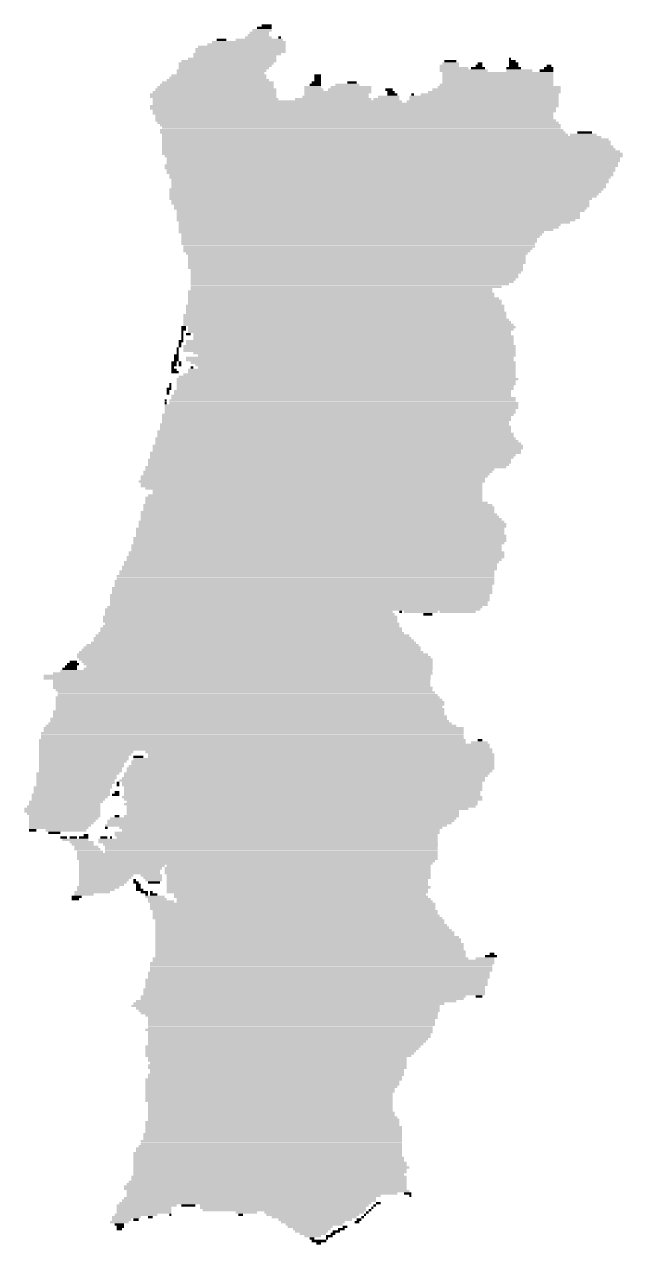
# Model space of a CAD drawing. Extents: x -0.2 to 45.5, y -0.1 to 78.5.
# Drawn here: x 32.221 to 34.507, y 40.948 to 45.611 of the extents above; entities that cross this region are included whole.
import ezdxf

# ---------------------------------------------------------------- set-up
doc = ezdxf.new("R2010")
doc.units = 0
doc.layers.add('21', color=253, linetype='CONTINUOUS')

# ---------------------------------------------------------------- blocks, each defined once
blk = doc.blocks.new('RECT')
blk.add_solid([(-0.5, -0.5), (0.5, -0.5), (-0.5, 0.5), (0.5, 0.5)])

msp = doc.modelspace()

# ---------------------------------------------------------------- block references
at = {"layer": '21'}
for p, xscale, yscale in [((33.1375, 45.5976), 0.0559, 0.0091), ((33.1464, 45.6066), 0.0381, 0.0089), ((32.9737, 45.5521), 0.0381, 0.0091), ((33.1185, 45.5521), 0.1803, 0.0091), ((33.1146, 45.5612), 0.1016, 0.0091), ((33.1146, 45.5703), 0.0813, 0.0089), ((33.1185, 45.5793), 0.0737, 0.0091), ((33.1286, 45.5884), 0.0737, 0.0091), ((33.1959, 45.5612), 0.0102, 0.0091), ((33.0461, 45.5158), 0.3454, 0.0091), ((33.0461, 45.5068), 0.3454, 0.0089), ((33.0511, 45.5249), 0.3353, 0.0091), ((33.0689, 45.5341), 0.2997, 0.0091), ((33.0778, 45.5431), 0.2819, 0.0089), ((32.9915, 45.4614), 0.3632, 0.0091), ((33.0016, 45.4706), 0.3632, 0.0091), ((33.0143, 45.4796), 0.3378, 0.0089), ((33.0334, 45.4977), 0.3353, 0.0091), ((33.0245, 45.4886), 0.3175, 0.0091), ((33.85, 45.4614), 0.0635, 0.0091), ((33.8487, 45.4706), 0.0457, 0.0091), ((33.9617, 45.4614), 0.0178, 0.0091), ((34.076, 45.4796), 0.0076, 0.0089), ((34.0849, 45.4706), 0.0254, 0.0091), ((34.09, 45.4614), 0.0356, 0.0091), ((32.9635, 45.4161), 0.3632, 0.0089), ((32.9737, 45.4342), 0.3429, 0.0091), ((32.9699, 45.4251), 0.3353, 0.0091), ((32.9876, 45.4523), 0.3556, 0.0091), ((32.9826, 45.4433), 0.3454, 0.0089), ((33.3407, 45.4161), 0.0254, 0.0089), ((33.8449, 45.4523), 0.0737, 0.0091), ((33.8627, 45.4433), 0.1092, 0.0089), ((33.8995, 45.4342), 0.1829, 0.0091), ((34.0303, 45.4251), 0.4242, 0.0091), ((34.0303, 45.4161), 0.4242, 0.0089), ((33.9541, 45.4433), 0.0533, 0.0089), ((33.9579, 45.4523), 0.0254, 0.0091), ((34.1116, 45.4342), 0.0991, 0.0091), ((34.09, 45.4433), 0.0559, 0.0089), ((34.09, 45.4523), 0.0356, 0.0091), ((34.2157, 45.4342), 0.0533, 0.0091), ((34.2246, 45.4433), 0.0356, 0.0089), ((34.2259, 45.4523), 0.0178, 0.0091), ((32.9508, 45.3707), 0.4445, 0.0091), ((32.9559, 45.3798), 0.4343, 0.0089), ((32.9597, 45.3888), 0.4267, 0.0091), ((32.9597, 45.3979), 0.3912, 0.0091), ((32.9597, 45.4071), 0.3708, 0.0091), ((33.3217, 45.3707), 0.0635, 0.0091), ((33.3318, 45.3798), 0.0432, 0.0089), ((33.3356, 45.3888), 0.0356, 0.0091), ((33.3407, 45.4071), 0.0254, 0.0091), ((33.3407, 45.3979), 0.0254, 0.0091), ((33.469, 45.3707), 0.1549, 0.0091), ((33.455, 45.3798), 0.0914, 0.0089), ((33.4728, 45.3888), 0.0356, 0.0091), ((34.0354, 45.3707), 0.4699, 0.0091), ((34.0252, 45.3798), 0.4343, 0.0089), ((34.0303, 45.4071), 0.4242, 0.0091), ((34.0303, 45.3979), 0.4242, 0.0091), ((34.0303, 45.3888), 0.4242, 0.0091), ((32.9419, 45.3436), 0.4826, 0.0091), ((32.9419, 45.3344), 0.4826, 0.0091), ((32.947, 45.3526), 0.4724, 0.0089), ((32.9508, 45.3253), 0.4801, 0.0091), ((32.9521, 45.3616), 0.4623, 0.0091), ((33.4004, 45.3253), 0.2921, 0.0091), ((33.4093, 45.3344), 0.254, 0.0091), ((33.3267, 45.3616), 0.0737, 0.0091), ((33.4182, 45.3526), 0.2565, 0.0089), ((33.4131, 45.3436), 0.2464, 0.0091), ((33.4639, 45.3616), 0.1651, 0.0091), ((33.6036, 45.3253), 0.0991, 0.0091), ((33.6125, 45.3344), 0.0813, 0.0091), ((33.6138, 45.3616), 0.0279, 0.0091), ((33.6214, 45.3526), 0.0279, 0.0089), ((33.6265, 45.3436), 0.0381, 0.0091), ((33.977, 45.3344), 0.5715, 0.0091), ((33.977, 45.3253), 0.5715, 0.0091), ((33.7039, 45.3436), 0.0102, 0.0091), ((33.9986, 45.3436), 0.5283, 0.0091), ((34.0163, 45.3526), 0.508, 0.0089), ((34.0252, 45.3616), 0.4902, 0.0091), ((33.4817, 45.2981), 1.5621, 0.0091), ((33.4766, 45.2891), 1.5519, 0.0089), ((33.187, 45.3163), 0.9525, 0.0089), ((33.4817, 45.2801), 1.5418, 0.0091), ((33.4766, 45.2709), 1.5316, 0.0091), ((33.4868, 45.3072), 1.5519, 0.0091), ((33.9719, 45.3163), 0.5817, 0.0089), ((33.4817, 45.2618), 1.5215, 0.0091), ((33.4817, 45.2528), 1.5215, 0.0089), ((33.4868, 45.2437), 1.5316, 0.0091), ((33.4956, 45.2346), 1.5342, 0.0091), ((33.5045, 45.2256), 1.5316, 0.0089), ((33.5096, 45.2074), 1.5418, 0.0091), ((33.5134, 45.1983), 1.5494, 0.0091), ((33.5083, 45.2166), 1.524, 0.0091), ((33.5223, 45.1893), 1.5519, 0.0089), ((33.5858, 45.1802), 1.6789, 0.0091), ((34.3567, 45.1893), 0.1016, 0.0089), ((34.3618, 45.1983), 0.0559, 0.0091), ((33.5998, 45.1711), 1.7069, 0.0091), ((33.6036, 45.1621), 1.7145, 0.0089), ((33.6036, 45.1531), 1.7145, 0.0091), ((33.6087, 45.1439), 1.7247, 0.0091), ((33.6125, 45.1348), 1.7323, 0.0091), ((33.6214, 45.1258), 1.7501, 0.0089), ((33.6265, 45.1167), 1.7602, 0.0091), ((33.6315, 45.1076), 1.7501, 0.0091), ((33.6303, 45.0986), 1.7323, 0.0089), ((33.6303, 45.0896), 1.7323, 0.0091), ((33.6226, 45.0713), 1.7323, 0.0091), ((33.6176, 45.0623), 1.7221, 0.0089), ((33.6265, 45.0804), 1.7247, 0.0091), ((33.6214, 45.0532), 1.7145, 0.0091), ((33.6176, 45.0441), 1.7069, 0.0091), ((33.6226, 45.0351), 1.6967, 0.0089), ((33.6176, 45.0261), 1.6866, 0.0091), ((33.6125, 44.9988), 1.6612, 0.0089), ((33.6176, 45.0169), 1.6713, 0.0091), ((33.6176, 45.0078), 1.6713, 0.0091), ((33.6036, 44.9806), 1.6586, 0.0091), ((33.5998, 44.9716), 1.651, 0.0089), ((33.5947, 44.9626), 1.6408, 0.0091), ((33.5909, 44.9534), 1.6332, 0.0091), ((33.582, 44.9443), 1.6154, 0.0091), ((33.6125, 44.9897), 1.6612, 0.0091), ((33.5807, 44.9353), 1.5977, 0.0089), ((33.5807, 44.9262), 1.5977, 0.0091), ((33.5858, 44.9171), 1.5875, 0.0091), ((33.5807, 44.9081), 1.5773, 0.0089), ((33.582, 44.8991), 1.5596, 0.0091), ((33.5731, 44.8899), 1.5418, 0.0091), ((33.5731, 44.8808), 1.5418, 0.0091), ((33.5731, 44.8718), 1.5418, 0.0089), ((33.5642, 44.8627), 1.524, 0.0091), ((33.5579, 44.8536), 1.4961, 0.0091), ((33.5363, 44.8356), 1.4529, 0.0091), ((33.5261, 44.8264), 1.4326, 0.0091), ((33.5083, 44.8173), 1.397, 0.0091), ((33.5401, 44.8446), 1.4605, 0.0089), ((33.5096, 44.8083), 1.3792, 0.0089), ((33.5045, 44.7992), 1.3691, 0.0091), ((33.4995, 44.7901), 1.3589, 0.0091), ((33.4995, 44.7811), 1.3589, 0.0089), ((33.4956, 44.7721), 1.3513, 0.0091), ((33.4995, 44.7629), 1.3437, 0.0091), ((33.4944, 44.7538), 1.3335, 0.0091), ((33.4906, 44.7448), 1.3259, 0.0089), ((33.4906, 44.7357), 1.3056, 0.0091), ((33.4906, 44.7266), 1.2903, 0.0091), ((33.4906, 44.7176), 1.2903, 0.0089), ((33.4906, 44.7086), 1.2903, 0.0091), ((33.4906, 44.6994), 1.2903, 0.0091), ((33.4855, 44.6903), 1.2802, 0.0091), ((33.4855, 44.6813), 1.2802, 0.0089), ((33.4906, 44.6722), 1.27, 0.0091), ((33.4868, 44.6631), 1.2624, 0.0091), ((33.4817, 44.6541), 1.2522, 0.0089), ((33.4817, 44.6451), 1.2522, 0.0091), ((33.4766, 44.6359), 1.2421, 0.0091), ((33.4728, 44.6268), 1.2344, 0.0091), ((33.4639, 44.6178), 1.2167, 0.0089), ((33.4271, 44.5906), 1.1633, 0.0089), ((33.4309, 44.5816), 1.1709, 0.0091), ((33.4309, 44.5724), 1.1709, 0.0091), ((33.4321, 44.5996), 1.1532, 0.0091), ((33.4499, 44.6087), 1.1887, 0.0091), ((33.4461, 44.5361), 1.2167, 0.0091), ((33.4461, 44.5271), 1.2167, 0.0089), ((33.4398, 44.5633), 1.1887, 0.0091), ((33.4448, 44.5543), 1.1989, 0.0089), ((33.4448, 44.5452), 1.1989, 0.0091), ((33.4448, 44.4998), 1.2344, 0.0091), ((33.4448, 44.4908), 1.2344, 0.0089), ((33.4499, 44.4817), 1.2446, 0.0091), ((33.4461, 44.5181), 1.2167, 0.0091), ((33.4499, 44.5089), 1.2243, 0.0091), ((32.8289, 44.4546), 0.0178, 0.0091), ((32.8289, 44.4454), 0.0178, 0.0091), ((32.8238, 44.4363), 0.0076, 0.0091), ((33.4537, 44.4726), 1.2522, 0.0091), ((33.4588, 44.4636), 1.2624, 0.0089), ((33.4715, 44.4546), 1.2522, 0.0091), ((33.4677, 44.4454), 1.2446, 0.0091), ((33.4626, 44.4363), 1.2344, 0.0091), ((32.8187, 44.4001), 0.0178, 0.0089), ((32.8149, 44.3911), 0.0102, 0.0091), ((32.8238, 44.4273), 0.0076, 0.0089), ((32.8238, 44.4182), 0.0076, 0.0091), ((32.8238, 44.4091), 0.0076, 0.0091), ((32.8467, 44.4273), 0.0178, 0.0089), ((33.4639, 44.4001), 1.2522, 0.0089), ((33.4639, 44.3911), 1.2522, 0.0091), ((33.4728, 44.4273), 1.2141, 0.0089), ((33.4779, 44.4182), 1.2243, 0.0091), ((33.4779, 44.4091), 1.2243, 0.0091), ((32.801, 44.3456), 0.0178, 0.0091), ((32.806, 44.3728), 0.0076, 0.0091), ((32.806, 44.3638), 0.0076, 0.0089), ((32.806, 44.3547), 0.0076, 0.0091), ((32.8149, 44.3819), 0.0102, 0.0091), ((33.4626, 44.3819), 1.27, 0.0091), ((33.4626, 44.3728), 1.27, 0.0091), ((33.4626, 44.3638), 1.27, 0.0089), ((33.4817, 44.3547), 1.2319, 0.0091), ((33.4906, 44.3456), 1.2141, 0.0091), ((32.7921, 44.3184), 0.0203, 0.0091), ((32.7921, 44.3093), 0.0203, 0.0091), ((32.787, 44.3003), 0.0102, 0.0089), ((32.7921, 44.2912), 0.0203, 0.0091), ((32.801, 44.3366), 0.0178, 0.0089), ((32.801, 44.3276), 0.0178, 0.0091), ((32.8149, 44.3184), 0.0102, 0.0091), ((32.8149, 44.3093), 0.0102, 0.0091), ((33.4639, 44.3366), 1.2522, 0.0089), ((33.4639, 44.3276), 1.2522, 0.0091), ((33.4715, 44.2912), 1.2522, 0.0091), ((32.8606, 44.3003), 0.0102, 0.0089), ((33.4766, 44.3184), 1.2421, 0.0091), ((33.4855, 44.3093), 1.2243, 0.0091), ((33.4906, 44.3003), 1.2141, 0.0089), ((32.7959, 44.2821), 0.0279, 0.0091), ((33.455, 44.2549), 1.3056, 0.0091), ((33.4499, 44.2458), 1.2954, 0.0091), ((33.4537, 44.2641), 1.2878, 0.0091), ((33.4626, 44.2731), 1.27, 0.0089), ((33.4715, 44.2821), 1.2522, 0.0091), ((32.773, 44.2186), 0.0178, 0.0091), ((32.7692, 44.2096), 0.0102, 0.0089), ((32.7692, 44.2006), 0.0102, 0.0091), ((32.7781, 44.2368), 0.0076, 0.0089), ((32.7781, 44.2277), 0.0076, 0.0091), ((33.436, 44.2096), 1.2878, 0.0089), ((33.436, 44.2006), 1.2878, 0.0091), ((33.4499, 44.2368), 1.2954, 0.0089), ((33.4461, 44.2277), 1.2878, 0.0091), ((33.4461, 44.2186), 1.2878, 0.0091), ((32.7603, 44.1733), 0.0076, 0.0089), ((32.7603, 44.1642), 0.0076, 0.0091), ((33.4321, 44.1551), 1.3513, 0.0091), ((33.436, 44.1733), 1.3233, 0.0089), ((33.441, 44.1642), 1.3335, 0.0091), ((33.4398, 44.1823), 1.3157, 0.0091), ((33.4309, 44.1914), 1.2979, 0.0091), ((33.4182, 44.1188), 1.3437, 0.0091), ((33.4131, 44.1098), 1.3335, 0.0089), ((33.4321, 44.1461), 1.3513, 0.0089), ((33.4271, 44.1371), 1.3411, 0.0091), ((33.4271, 44.1279), 1.3411, 0.0091), ((33.4055, 44.0826), 1.3335, 0.0089), ((33.4093, 44.0736), 1.3411, 0.0091), ((33.4093, 44.0644), 1.3411, 0.0091), ((33.4131, 44.1007), 1.3335, 0.0091), ((33.4093, 44.0916), 1.3259, 0.0091), ((33.4093, 44.0281), 1.3767, 0.0091), ((33.4144, 44.0191), 1.3868, 0.0089), ((33.4042, 44.0553), 1.3513, 0.0091), ((33.4093, 44.0463), 1.3614, 0.0089), ((33.4093, 44.0372), 1.3614, 0.0091), ((33.4093, 43.9737), 1.4173, 0.0091), ((33.4182, 44.0009), 1.4148, 0.0091), ((33.4182, 43.9918), 1.4148, 0.0091), ((33.4144, 43.9828), 1.4072, 0.0089), ((33.4194, 44.0101), 1.397, 0.0091), ((33.3725, 43.9193), 1.3792, 0.0089), ((33.3864, 43.9466), 1.3868, 0.0091), ((33.3864, 43.9374), 1.3868, 0.0091), ((33.3826, 43.9283), 1.3792, 0.0091), ((33.3991, 43.9646), 1.397, 0.0091), ((33.3953, 43.9556), 1.3894, 0.0089), ((33.3229, 43.8739), 1.3157, 0.0091), ((33.328, 43.8831), 1.3259, 0.0091), ((33.342, 43.9011), 1.3335, 0.0091), ((33.3369, 43.8921), 1.3233, 0.0089), ((33.3496, 43.9102), 1.3335, 0.0091), ((33.3191, 43.8648), 1.3233, 0.0091), ((33.3178, 43.8558), 1.3056, 0.0089), ((33.3178, 43.8467), 1.3056, 0.0091), ((33.3267, 43.8376), 1.2878, 0.0091), ((33.3407, 43.8286), 1.2598, 0.0089), ((33.3267, 43.8013), 1.2878, 0.0091), ((33.3267, 43.7923), 1.2878, 0.0089), ((33.3369, 43.7832), 1.3081, 0.0091), ((33.3318, 43.8104), 1.2776, 0.0091), ((33.3407, 43.8196), 1.2598, 0.0091), ((33.3407, 43.7469), 1.3513, 0.0091), ((33.3458, 43.7378), 1.3614, 0.0091), ((33.342, 43.7741), 1.3335, 0.0091), ((33.3458, 43.7651), 1.3411, 0.0089), ((33.3458, 43.7561), 1.3411, 0.0091), ((33.3559, 43.7106), 1.397, 0.0091), ((33.3598, 43.7016), 1.4046, 0.0089), ((33.3598, 43.6926), 1.4046, 0.0091), ((33.3496, 43.7288), 1.3691, 0.0089), ((33.3547, 43.7197), 1.3792, 0.0091), ((33.3496, 43.6471), 1.4249, 0.0091), ((33.3509, 43.6834), 1.4072, 0.0091), ((33.3509, 43.6743), 1.4072, 0.0091), ((33.3509, 43.6653), 1.4072, 0.0089), ((33.3547, 43.6562), 1.4148, 0.0091), ((33.3369, 43.5927), 1.4351, 0.0091), ((33.3369, 43.6199), 1.4148, 0.0091), ((33.3369, 43.6108), 1.4148, 0.0091), ((33.3369, 43.6018), 1.4148, 0.0089), ((33.3458, 43.6291), 1.4173, 0.0091), ((33.3496, 43.6381), 1.4249, 0.0089), ((33.3178, 43.5564), 1.4326, 0.0091), ((33.314, 43.5473), 1.4249, 0.0091), ((33.328, 43.5656), 1.4326, 0.0091), ((33.3331, 43.5746), 1.4427, 0.0089), ((33.3369, 43.5836), 1.4351, 0.0091), ((33.295, 43.5021), 1.4427, 0.0091), ((33.3001, 43.5201), 1.4326, 0.0091), ((33.3001, 43.5111), 1.4326, 0.0089), ((33.3102, 43.5383), 1.4326, 0.0089), ((33.3102, 43.5292), 1.4326, 0.0091), ((33.2823, 43.4566), 1.4529, 0.0091), ((33.2874, 43.4657), 1.4427, 0.0091), ((33.2912, 43.4838), 1.4503, 0.0091), ((33.2912, 43.4748), 1.4503, 0.0089), ((33.295, 43.4929), 1.4427, 0.0091), ((33.2734, 43.4294), 1.4503, 0.0091), ((33.2734, 43.4203), 1.4503, 0.0091), ((33.2734, 43.4113), 1.4503, 0.0089), ((33.2823, 43.4476), 1.4529, 0.0089), ((33.2823, 43.4386), 1.4529, 0.0091), ((33.2455, 43.3751), 1.4351, 0.0091), ((33.0778, 43.3659), 1.0998, 0.0091), ((33.2543, 43.3841), 1.4326, 0.0089), ((33.2696, 43.4022), 1.4427, 0.0091), ((33.2696, 43.3931), 1.4427, 0.0091), ((33.6582, 43.3659), 0.0102, 0.0091), ((33.7357, 43.3659), 0.1295, 0.0091), ((33.8766, 43.3659), 0.1372, 0.0091), ((33.0829, 43.3478), 1.1252, 0.0089), ((33.0829, 43.3387), 1.1252, 0.0091), ((33.0829, 43.3296), 1.1252, 0.0091), ((33.0816, 43.3568), 1.1074, 0.0091), ((33.0905, 43.3206), 1.1252, 0.0089), ((33.7623, 43.3568), 0.0356, 0.0091), ((33.0918, 43.2661), 1.2141, 0.0091), ((33.0918, 43.2752), 1.1989, 0.0091), ((33.0867, 43.2843), 1.1684, 0.0089), ((33.0867, 43.3024), 1.1532, 0.0091), ((33.0867, 43.2933), 1.1532, 0.0091), ((33.0867, 43.3116), 1.1328, 0.0091), ((33.0867, 43.2208), 1.2954, 0.0089), ((33.0905, 43.2298), 1.2878, 0.0091), ((33.0918, 43.2389), 1.27, 0.0091), ((33.0956, 43.2481), 1.2421, 0.0091), ((33.0969, 43.2571), 1.2243, 0.0089), ((32.4073, 43.1754), 0.0279, 0.0091), ((33.0918, 43.2026), 1.3411, 0.0091), ((33.0969, 43.1936), 1.3513, 0.0089), ((33.0867, 43.2117), 1.3157, 0.0091), ((33.1045, 43.1846), 1.3513, 0.0091), ((33.1096, 43.1754), 1.3411, 0.0091), ((33.055, 43.1301), 1.4503, 0.0089), ((33.0689, 43.1391), 1.4224, 0.0091), ((32.3933, 43.1482), 0.0559, 0.0091), ((32.3984, 43.1573), 0.0457, 0.0089), ((32.406, 43.1663), 0.0457, 0.0091), ((33.1134, 43.1663), 1.3335, 0.0091), ((33.1134, 43.1482), 1.3335, 0.0091), ((33.1185, 43.1573), 1.3233, 0.0089), ((33.0334, 43.1211), 1.4783, 0.0091), ((33.0334, 43.1119), 1.4783, 0.0091), ((33.0511, 43.1028), 1.4427, 0.0091), ((33.0511, 43.0938), 1.4427, 0.0089), ((33.0511, 43.0847), 1.4427, 0.0091), ((33.055, 43.0756), 1.4503, 0.0091), ((33.06, 43.0666), 1.4402, 0.0089), ((33.074, 43.0393), 1.4681, 0.0091), ((33.0689, 43.0576), 1.4427, 0.0091), ((33.074, 43.0484), 1.4529, 0.0091), ((33.0791, 43.0303), 1.4783, 0.0089), ((33.0791, 43.0031), 1.4783, 0.0089), ((33.0829, 43.0212), 1.4859, 0.0091), ((33.0829, 43.0121), 1.4859, 0.0091), ((33.0829, 42.9941), 1.4859, 0.0091), ((33.0829, 42.9396), 1.5418, 0.0089), ((33.0778, 42.9577), 1.5164, 0.0091), ((33.0816, 42.9486), 1.524, 0.0091), ((33.0778, 42.9849), 1.4961, 0.0091), ((33.0778, 42.9758), 1.4961, 0.0091), ((33.0829, 42.9668), 1.5062, 0.0089), ((33.0918, 42.9033), 1.6154, 0.0089), ((33.0918, 42.8942), 1.6154, 0.0091), ((33.0969, 42.9214), 1.6053, 0.0091), ((33.0969, 42.9123), 1.6053, 0.0091), ((33.0867, 42.9306), 1.5697, 0.0091), ((33.0918, 42.8761), 1.6307, 0.0089), ((33.0918, 42.8671), 1.6307, 0.0091), ((33.1375, 42.8579), 1.7221, 0.0091), ((33.1375, 42.8488), 1.7221, 0.0091), ((33.0918, 42.8851), 1.6154, 0.0091), ((33.9592, 42.8671), 0.0635, 0.0091), ((33.9617, 42.8761), 0.0178, 0.0089), ((32.4479, 42.8126), 0.3429, 0.0089), ((32.4479, 42.8036), 0.3429, 0.0091), ((33.1426, 42.8398), 1.7323, 0.0089), ((32.4568, 42.8307), 0.3607, 0.0091), ((32.453, 42.8216), 0.3531, 0.0091), ((32.6562, 42.8126), 0.0381, 0.0089), ((33.3267, 42.8036), 1.3792, 0.0091), ((33.3458, 42.8307), 1.3259, 0.0091), ((33.3547, 42.8216), 1.3233, 0.0091), ((33.3547, 42.8126), 1.3233, 0.0089), ((32.4441, 42.7944), 0.3353, 0.0091), ((32.439, 42.7853), 0.3251, 0.0091), ((32.439, 42.7763), 0.3251, 0.0089), ((32.4352, 42.7672), 0.3175, 0.0091), ((32.4352, 42.7581), 0.3175, 0.0091), ((33.314, 42.7672), 1.4046, 0.0091), ((33.3102, 42.7581), 1.397, 0.0091), ((33.3178, 42.7763), 1.397, 0.0089), ((33.3229, 42.7944), 1.3868, 0.0091), ((33.3229, 42.7853), 1.3868, 0.0091), ((32.425, 42.7491), 0.3175, 0.0089), ((32.4161, 42.7218), 0.2997, 0.0091), ((32.4161, 42.7128), 0.2997, 0.0089), ((32.42, 42.7401), 0.3073, 0.0091), ((32.42, 42.7309), 0.3073, 0.0091), ((32.5787, 42.7128), 0.0102, 0.0089), ((33.2823, 42.7218), 1.397, 0.0091), ((33.2823, 42.7128), 1.3767, 0.0089), ((33.2874, 42.7309), 1.3868, 0.0091), ((33.3001, 42.7491), 1.397, 0.0089), ((33.2963, 42.7401), 1.3894, 0.0091), ((32.3984, 42.6674), 0.2997, 0.0091), ((32.406, 42.6946), 0.2997, 0.0091), ((32.4022, 42.6856), 0.2921, 0.0089), ((32.4022, 42.6766), 0.2921, 0.0091), ((32.4111, 42.7037), 0.2896, 0.0091), ((32.5698, 42.6674), 0.0279, 0.0091), ((32.5749, 42.6766), 0.0178, 0.0091), ((32.5787, 42.7037), 0.0102, 0.0091), ((33.2823, 42.7037), 1.3767, 0.0091), ((33.2861, 42.6946), 1.3691, 0.0091), ((33.2861, 42.6856), 1.3691, 0.0089), ((33.2823, 42.6766), 1.3614, 0.0091), ((33.2823, 42.6674), 1.3614, 0.0091), ((32.3653, 42.6131), 0.2896, 0.0091), ((32.3704, 42.6221), 0.2794, 0.0089), ((32.3742, 42.6311), 0.2718, 0.0091), ((32.3793, 42.6402), 0.2819, 0.0091), ((32.3933, 42.6583), 0.2896, 0.0091), ((32.3882, 42.6493), 0.2794, 0.0089), ((33.2823, 42.6583), 1.3767, 0.0091), ((33.2861, 42.6493), 1.3691, 0.0089), ((33.2772, 42.6311), 1.3513, 0.0091), ((33.2645, 42.6131), 1.3056, 0.0091), ((33.2823, 42.6402), 1.3411, 0.0091), ((33.2785, 42.6221), 1.3335, 0.0089), ((32.3653, 42.6039), 0.2896, 0.0091), ((32.3704, 42.5948), 0.2794, 0.0091), ((32.3742, 42.5858), 0.2718, 0.0089), ((32.3704, 42.5767), 0.2642, 0.0091), ((32.3653, 42.5676), 0.254, 0.0091), ((33.201, 42.5676), 1.3259, 0.0091), ((33.2099, 42.5767), 1.3233, 0.0091), ((32.5749, 42.5858), 0.0178, 0.0089), ((33.2416, 42.5858), 1.2802, 0.0089), ((33.2467, 42.6039), 1.27, 0.0091), ((33.2467, 42.5948), 1.27, 0.0091), ((32.3615, 42.5586), 0.2464, 0.0089), ((32.3514, 42.5404), 0.2261, 0.0091), ((32.2523, 42.5313), 0.0279, 0.0091), ((32.3565, 42.5496), 0.2362, 0.0091), ((32.3793, 42.5313), 0.1549, 0.0091), ((32.3349, 42.5223), 0.0457, 0.0089), ((32.533, 42.5404), 0.0102, 0.0091), ((33.182, 42.5496), 1.3081, 0.0091), ((33.1959, 42.5586), 1.3157, 0.0089), ((33.187, 42.5223), 1.2421, 0.0089), ((33.201, 42.5404), 1.2344, 0.0091), ((33.201, 42.5313), 1.2141, 0.0091), ((32.3704, 42.5041), 0.0254, 0.0091), ((32.4149, 42.4951), 0.0991, 0.0089), ((32.4073, 42.5041), 0.0279, 0.0091), ((32.439, 42.4861), 0.0914, 0.0091), ((32.4428, 42.4769), 0.0838, 0.0091), ((32.4466, 42.5041), 0.0356, 0.0091), ((32.4555, 42.5132), 0.0178, 0.0091), ((33.1515, 42.4951), 1.2979, 0.0089), ((33.1515, 42.4861), 1.2979, 0.0091), ((32.5241, 42.5041), 0.0279, 0.0091), ((33.1604, 42.4769), 1.2802, 0.0091), ((32.552, 42.5041), 0.0076, 0.0091), ((33.1832, 42.5132), 1.2344, 0.0091), ((33.187, 42.5041), 1.2268, 0.0091), ((32.4606, 42.4588), 0.0991, 0.0089), ((32.4568, 42.4678), 0.0914, 0.0091), ((32.4708, 42.4497), 0.0991, 0.0091), ((33.1108, 42.4406), 1.3792, 0.0091), ((33.1108, 42.4316), 1.3792, 0.0089), ((33.1642, 42.4678), 1.2725, 0.0091), ((33.1642, 42.4588), 1.2725, 0.0089), ((33.1642, 42.4497), 1.2725, 0.0091), ((33.1108, 42.4226), 1.3792, 0.0091), ((33.1096, 42.4134), 1.3614, 0.0091), ((33.1045, 42.4043), 1.3513, 0.0091), ((32.5927, 42.3953), 0.3277, 0.0089), ((32.5876, 42.3862), 0.3175, 0.0091), ((33.2645, 42.3862), 1.016, 0.0091), ((33.2683, 42.3953), 1.0084, 0.0089), ((32.5838, 42.3771), 0.3099, 0.0091), ((32.5838, 42.3681), 0.3099, 0.0089), ((32.5241, 42.3408), 0.1905, 0.0091), ((32.533, 42.3591), 0.2083, 0.0091), ((32.5292, 42.3499), 0.2007, 0.0091), ((32.6422, 42.3408), 0.0102, 0.0091), ((32.7057, 42.3591), 0.0813, 0.0091), ((32.7108, 42.3499), 0.0711, 0.0091), ((32.7146, 42.3408), 0.0635, 0.0091), ((33.2645, 42.3771), 1.016, 0.0091), ((33.2645, 42.3681), 1.016, 0.0089), ((33.2683, 42.3591), 1.0084, 0.0091), ((33.2683, 42.3499), 1.0084, 0.0091), ((33.2632, 42.3408), 0.9982, 0.0091), ((32.4796, 42.2956), 0.1372, 0.0091), ((32.4479, 42.2864), 0.0737, 0.0091), ((32.5025, 42.3136), 0.1626, 0.0091), ((32.4936, 42.3046), 0.1448, 0.0089), ((32.5203, 42.3318), 0.1829, 0.0089), ((32.5152, 42.3227), 0.1727, 0.0091), ((32.6473, 42.3318), 0.0203, 0.0089), ((32.6562, 42.3227), 0.0178, 0.0091), ((32.6562, 42.3136), 0.0178, 0.0091), ((32.6613, 42.3046), 0.0279, 0.0089), ((32.679, 42.2956), 0.0279, 0.0091), ((32.6879, 42.2864), 0.0102, 0.0091), ((32.7159, 42.3318), 0.0457, 0.0089), ((32.7057, 42.2956), 0.0102, 0.0091), ((32.7146, 42.2864), 0.0279, 0.0091), ((33.2632, 42.3318), 0.9982, 0.0089), ((33.2632, 42.3227), 0.9982, 0.0091), ((33.2683, 42.3136), 1.0084, 0.0091), ((33.2632, 42.3046), 0.9982, 0.0089), ((33.2632, 42.2956), 0.9982, 0.0091), ((33.2734, 42.2864), 0.9627, 0.0091), ((32.42, 42.2773), 0.0381, 0.0091), ((32.4149, 42.2683), 0.0279, 0.0089), ((32.7197, 42.2773), 0.0737, 0.0091), ((32.7425, 42.2592), 0.0991, 0.0091), ((32.7286, 42.2683), 0.0711, 0.0089), ((33.2455, 42.2501), 1.0897, 0.0091), ((33.2455, 42.2411), 1.0897, 0.0089), ((33.2772, 42.2773), 0.9703, 0.0091), ((33.2874, 42.2683), 0.9703, 0.0089), ((33.2912, 42.2592), 0.9779, 0.0091), ((33.2455, 42.2321), 1.0897, 0.0091), ((33.2594, 42.2048), 1.0973, 0.0089), ((33.2556, 42.2229), 1.0897, 0.0091), ((33.2556, 42.2138), 1.0897, 0.0091), ((33.2645, 42.1957), 1.1074, 0.0091), ((33.2734, 42.1866), 1.1049, 0.0091), ((33.2734, 42.1776), 1.1049, 0.0089), ((33.2785, 42.1686), 1.1151, 0.0091), ((33.2823, 42.1594), 1.1227, 0.0091), ((33.2874, 42.1503), 1.1328, 0.0091), ((33.2924, 42.1413), 1.143, 0.0089), ((33.2924, 42.1322), 1.143, 0.0091), ((33.3013, 42.1231), 1.1608, 0.0091), ((33.3051, 42.1141), 1.1684, 0.0089), ((33.3051, 42.1051), 1.1684, 0.0091), ((33.3102, 42.0959), 1.1786, 0.0091), ((33.3102, 42.0868), 1.1786, 0.0091), ((33.3102, 42.0778), 1.1786, 0.0089), ((33.314, 42.0687), 1.1862, 0.0091), ((33.314, 42.0596), 1.1862, 0.0091), ((34.0075, 42.0596), 0.0178, 0.0091), ((33.3585, 42.0233), 1.3157, 0.0091), ((33.3547, 42.0143), 1.3081, 0.0089), ((33.314, 42.0416), 1.2065, 0.0091), ((33.3636, 42.0324), 1.3056, 0.0091), ((33.314, 42.0506), 1.1862, 0.0089), ((33.9808, 42.0416), 0.0711, 0.0091), ((34.0036, 42.0506), 0.0457, 0.0089), ((33.3369, 41.9598), 1.3081, 0.0091), ((33.3458, 41.9871), 1.3056, 0.0089), ((33.3458, 41.9781), 1.3056, 0.0091), ((33.3458, 41.9689), 1.3056, 0.0091), ((33.3547, 42.0052), 1.3081, 0.0091), ((33.3547, 41.9961), 1.3081, 0.0091), ((33.328, 41.9236), 1.3056, 0.0089), ((33.328, 41.9146), 1.3056, 0.0091), ((33.3369, 41.9508), 1.3081, 0.0089), ((33.3369, 41.9417), 1.3081, 0.0091), ((33.3318, 41.9326), 1.2979, 0.0091), ((33.2315, 41.8691), 1.1887, 0.0091), ((33.2594, 41.8782), 1.2243, 0.0091), ((33.2861, 41.8963), 1.2421, 0.0091), ((33.2823, 41.8873), 1.2344, 0.0089), ((33.328, 41.9054), 1.3056, 0.0091), ((33.9579, 41.8963), 0.0254, 0.0091), ((33.2188, 41.8601), 1.1786, 0.0089), ((33.2277, 41.8511), 1.1608, 0.0091), ((33.2328, 41.8419), 1.1506, 0.0091), ((33.2328, 41.8328), 1.1354, 0.0091), ((33.2416, 41.8238), 1.1176, 0.0089), ((33.2416, 41.8056), 1.0973, 0.0091), ((33.2416, 41.7966), 1.0973, 0.0089), ((33.2416, 41.7876), 1.0973, 0.0091), ((33.2467, 41.8147), 1.1074, 0.0091), ((33.2366, 41.7784), 1.0871, 0.0091), ((33.2315, 41.7693), 1.0973, 0.0091), ((33.2366, 41.7603), 1.0871, 0.0089), ((33.2328, 41.7512), 1.0795, 0.0091), ((33.2328, 41.7421), 1.0795, 0.0091), ((33.2277, 41.7331), 1.0693, 0.0089), ((33.2086, 41.7058), 1.0516, 0.0091), ((33.1997, 41.6877), 1.0338, 0.0091), ((33.2048, 41.6968), 1.0439, 0.0089), ((33.2239, 41.7241), 1.0617, 0.0091), ((33.2188, 41.7149), 1.0516, 0.0091), ((33.1959, 41.6786), 1.0262, 0.0091), ((33.1908, 41.6696), 1.016, 0.0089), ((33.187, 41.6606), 0.9881, 0.0091), ((33.187, 41.6514), 0.9881, 0.0091), ((33.1908, 41.6423), 0.9804, 0.0091), ((33.187, 41.6333), 0.9881, 0.0089), ((33.187, 41.6242), 0.9881, 0.0091), ((33.182, 41.5971), 0.9779, 0.0091), ((33.1781, 41.5879), 0.9703, 0.0091), ((33.1858, 41.6151), 0.9703, 0.0091), ((33.1858, 41.6061), 0.9703, 0.0089), ((33.1731, 41.5788), 0.9804, 0.0091), ((33.168, 41.5698), 0.9703, 0.0089), ((33.168, 41.5607), 0.9703, 0.0091), ((33.1642, 41.5516), 0.9627, 0.0091), ((33.1591, 41.5426), 0.9525, 0.0089), ((33.1553, 41.5244), 0.9449, 0.0091), ((33.1553, 41.5153), 0.9449, 0.0091), ((33.1553, 41.5063), 0.9449, 0.0089), ((33.1553, 41.4972), 0.9449, 0.0091), ((33.1591, 41.5336), 0.9525, 0.0091), ((33.1604, 41.4881), 0.9347, 0.0091), ((33.1604, 41.4791), 0.9347, 0.0089), ((33.1604, 41.4701), 0.9347, 0.0091), ((33.1604, 41.4609), 0.9347, 0.0091), ((33.1642, 41.4518), 0.9423, 0.0091), ((33.168, 41.4156), 0.9703, 0.0089), ((33.168, 41.4066), 0.9703, 0.0091), ((33.1642, 41.4428), 0.9423, 0.0089), ((33.1693, 41.4337), 0.9525, 0.0091), ((33.1731, 41.4246), 0.9601, 0.0091), ((33.1693, 41.3702), 0.9881, 0.0091), ((33.1693, 41.3611), 0.9881, 0.0091), ((33.1731, 41.3974), 0.9804, 0.0091), ((33.1731, 41.3883), 0.9804, 0.0091), ((33.1731, 41.3793), 0.9804, 0.0089), ((33.1553, 41.3158), 1.016, 0.0089), ((33.1604, 41.3248), 1.0058, 0.0091), ((33.1642, 41.3431), 0.9982, 0.0091), ((33.1642, 41.3339), 0.9982, 0.0091), ((33.1693, 41.3521), 0.9881, 0.0089), ((33.1502, 41.2976), 1.0262, 0.0091), ((33.1502, 41.2886), 1.0262, 0.0089), ((33.154, 41.2796), 1.0338, 0.0091), ((33.154, 41.2704), 1.0338, 0.0091), ((33.1591, 41.2613), 1.0439, 0.0091), ((33.1553, 41.3067), 1.016, 0.0091), ((33.1642, 41.2432), 1.0541, 0.0091), ((33.154, 41.2161), 1.0338, 0.0091), ((33.1591, 41.2523), 1.0439, 0.0089), ((33.1591, 41.2341), 1.0439, 0.0091), ((33.1591, 41.2251), 1.0439, 0.0089), ((33.1413, 41.1706), 1.0795, 0.0091), ((33.1464, 41.1797), 1.0693, 0.0091), ((33.1502, 41.1888), 1.0617, 0.0089), ((33.1553, 41.2069), 1.0516, 0.0091), ((33.1553, 41.1978), 1.0516, 0.0091), ((33.1413, 41.1616), 1.0795, 0.0089), ((33.0829, 41.1253), 0.9627, 0.0089), ((33.1286, 41.1434), 1.0338, 0.0091), ((33.1515, 41.1526), 1.0795, 0.0091), ((33.0969, 41.1343), 0.9703, 0.0091), ((33.6849, 41.1434), 0.0279, 0.0091), ((33.695, 41.1343), 0.0076, 0.0091), ((32.6879, 41.0981), 0.2286, 0.0089), ((32.6778, 41.0891), 0.2083, 0.0091), ((32.6778, 41.0799), 0.2083, 0.0091), ((33.0651, 41.1071), 0.9627, 0.0091), ((33.0791, 41.1162), 0.9703, 0.0091), ((32.8467, 41.0981), 0.0533, 0.0089), ((33.2137, 41.0981), 0.6452, 0.0089), ((33.2086, 41.0891), 0.635, 0.0091), ((33.2137, 41.0799), 0.6248, 0.0091), ((33.5414, 41.0799), 0.0102, 0.0091), ((33.5503, 41.0891), 0.0076, 0.0091), ((33.5591, 41.0981), 0.0102, 0.0089), ((33.5731, 41.1071), 0.0178, 0.0091), ((32.5838, 41.0346), 0.0711, 0.0089), ((32.5927, 41.0436), 0.0737, 0.0091), ((32.6105, 41.0527), 0.1092, 0.0091), ((32.6473, 41.0618), 0.1626, 0.0089), ((32.6778, 41.0708), 0.2083, 0.0091), ((32.6473, 41.0436), 0.0203, 0.0091), ((32.7019, 41.0527), 0.0178, 0.0091), ((32.7781, 41.0618), 0.0076, 0.0089), ((33.0689, 41.0708), 0.0813, 0.0091), ((33.0473, 41.0618), 0.0178, 0.0089), ((33.328, 41.0708), 0.381, 0.0091), ((33.3229, 41.0618), 0.3556, 0.0089), ((33.328, 41.0527), 0.3251, 0.0091), ((33.3318, 41.0436), 0.2819, 0.0091), ((33.3229, 41.0346), 0.2438, 0.0089), ((33.4918, 41.0346), 0.0178, 0.0089), ((33.4995, 41.0436), 0.0178, 0.0091), ((33.5134, 41.0527), 0.0102, 0.0091), ((33.5223, 41.0618), 0.0076, 0.0089), ((33.5312, 41.0708), 0.0102, 0.0091), ((32.5838, 41.0256), 0.0356, 0.0091), ((32.5838, 41.0073), 0.0203, 0.0091), ((32.5876, 41.0164), 0.0279, 0.0091), ((33.328, 41.0256), 0.2184, 0.0091), ((33.3128, 41.0164), 0.1727, 0.0091), ((33.3191, 41.0073), 0.1448, 0.0091), ((33.3178, 40.9983), 0.127, 0.0089), ((33.3229, 40.9892), 0.1016, 0.0091), ((33.4004, 40.9892), 0.0178, 0.0091), ((33.4131, 40.9983), 0.0279, 0.0089), ((33.4321, 41.0073), 0.0254, 0.0091), ((33.4461, 41.0164), 0.0178, 0.0091), ((33.3217, 40.9801), 0.0635, 0.0091), ((33.3191, 40.9711), 0.0178, 0.0089), ((33.3458, 40.9621), 0.0559, 0.0091), ((33.3445, 40.9529), 0.0178, 0.0091), ((33.3864, 40.9801), 0.0254, 0.0091), ((33.3775, 40.9711), 0.0076, 0.0089)]:
    msp.add_blockref('RECT', p, dxfattribs=dict(at, xscale=xscale, yscale=yscale))

doc.saveas('drawing.dxf')
